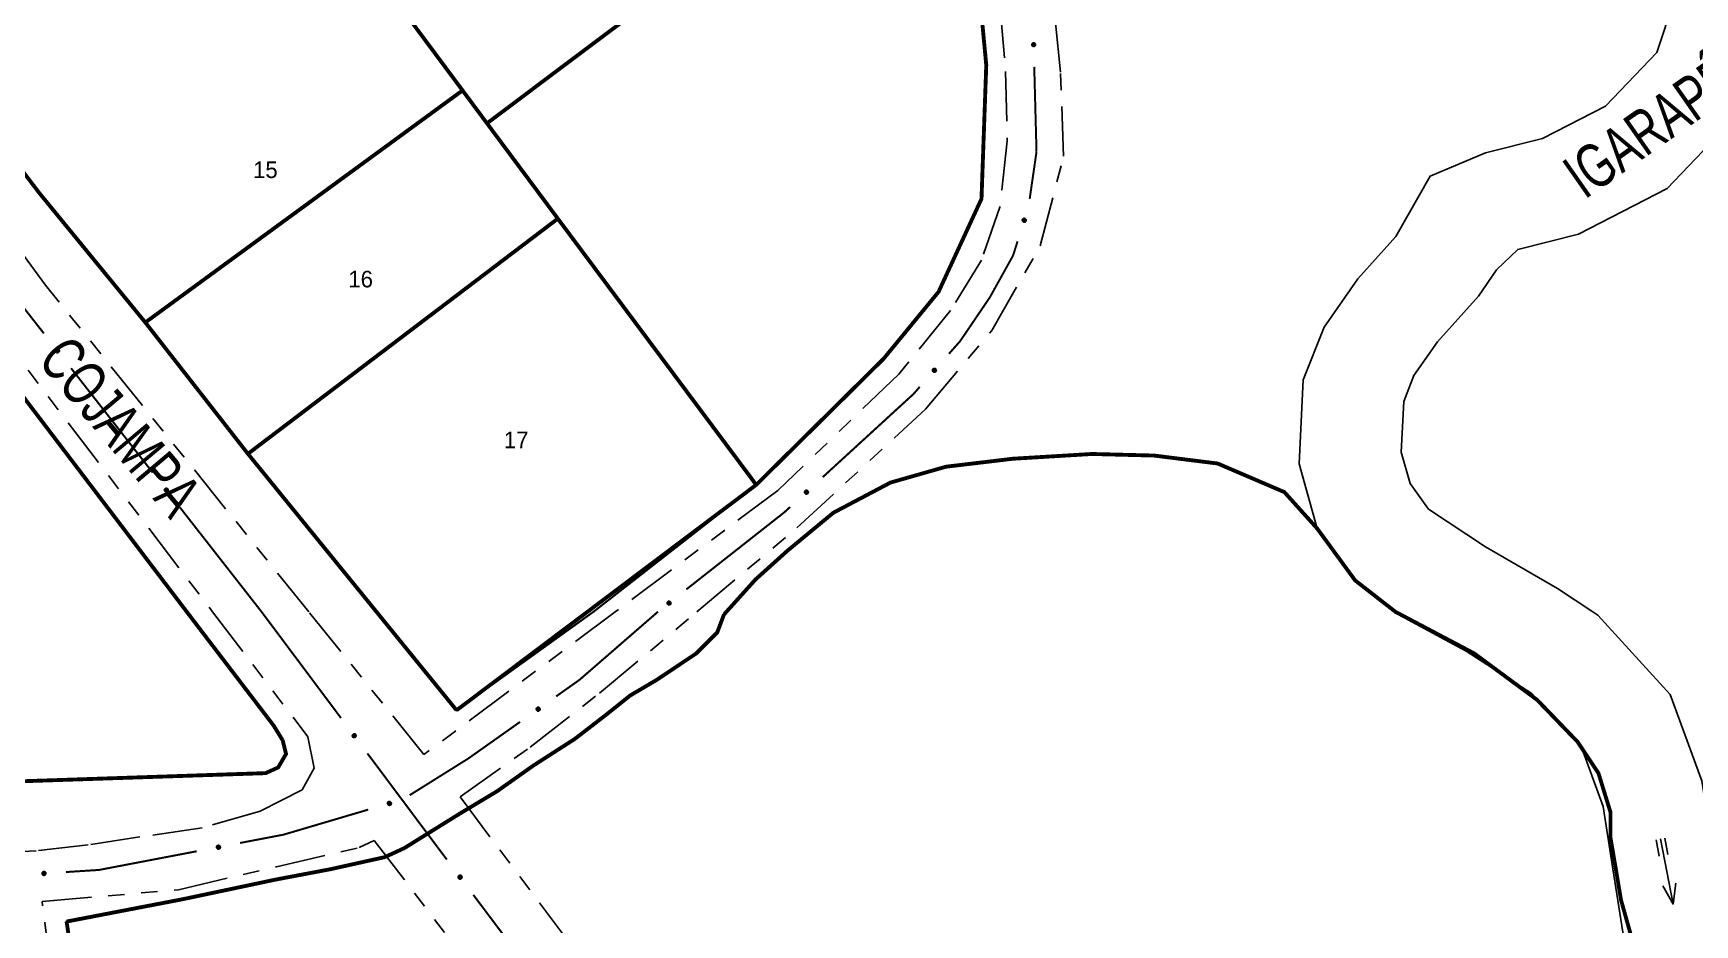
# Model space of a CAD drawing. Extents: x 205807 to 207855, y 4874692 to 4876446.
# Drawn here: x 206463 to 206613.5, y 4875575.6 to 4875656.3 of the extents above; entities that cross this region are included whole.
import ezdxf
from ezdxf.enums import TextEntityAlignment as Align

# ---------------------------------------------------------------- set-up
doc = ezdxf.new("R2010")
doc.units = 0
doc.header["$LTSCALE"] = 1.5
doc.header["$MEASUREMENT"] = 0
doc.linetypes.add('TRACO_25', pattern=[8, 3, -1, 1, -1, 1, -1])
for name, color, linetype in [('CD_MALHA_LOTES', 7, 'CONTINUOUS'), ('HD-CURSO-PERENE', 170, 'CONTINUOUS'), ('HD-TXT-PERENE', 170, 'CONTINUOUS'), ('RU-QUADRA', 210, 'CONTINUOUS'), ('SV-EIXO-RUA-N-PAV', 6, 'CONTINUOUS'), ('SV-RUA-NAO-PAV', 7, 'CONTINUOUS'), ('SV-TXT-RUA-N-PAV', 7, 'CONTINUOUS'), ('Th_NmrPort', 1, 'CONTINUOUS')]:
    doc.layers.add(name, color=color, linetype=linetype)
doc.styles.add('ARIAL', font='ARIAL.SHX')

# ---------------------------------------------------------------- blocks, each defined once
blk = doc.blocks.new('COD035', base_point=(206709.658637, 4875924.636961))
at = {"layer": 'HD-TXT-PERENE'}
for p, q in [((206709.658637, 4875925.042692), (206711.158637, 4875925.042692)), ((206709.658637, 4875924.642692), (206715.658637, 4875924.642692)), ((206709.658637, 4875924.242692), (206711.158637, 4875924.242692))]:
    blk.add_line(p, q, dxfattribs=at)
blk.add_lwpolyline([(206713.858637, 4875924.042692), (206715.658637, 4875924.642692), (206713.858637, 4875925.242692)], dxfattribs=at)

msp = doc.modelspace()

# ---------------------------------------------------------------- linework, layer by layer
at = {"layer": 'CD_MALHA_LOTES', "linetype": 'Continuous', "const_width": 0.35, "flags": 128}
for points in [[(206358.562724, 4875751.281207), (206360.856234, 4875752.979595), (206364.262768, 4875752.05213), (206397.424073, 4875708.55034), (206420.777756, 4875677.78588), (206429.668537, 4875666.286756), (206461.776464, 4875623.847351), (206477.002097, 4875603.821719), (206484.796985, 4875593.616569), (206485.6175, 4875592.283233)], [(206504.116292, 4875648.130254), (206540.995999, 4875675.791625)], [(206540.995999, 4875675.791625), (206548.146617, 4875665.870683), (206549.323188, 4875653.391412), (206548.89129, 4875641.298269), (206545.004209, 4875632.876259), (206540.037382, 4875626.829688), (206528.494948, 4875615.404549)], [(206501.903069, 4875651.106623), (206497.166895, 4875657.475888)], [(206473.18174, 4875630.102917), (206463.587317, 4875641.813277), (206454.303153, 4875653.998044)], [(206473.18174, 4875630.102917), (206501.903069, 4875651.106623)], [(206504.116292, 4875648.130254), (206501.903069, 4875651.106623)], [(206510.532401, 4875639.501789), (206504.116292, 4875648.130254)], [(206482.471925, 4875618.21369), (206510.532401, 4875639.501789)], [(206528.494948, 4875615.404549), (206510.532401, 4875639.501789)], [(206482.471925, 4875618.21369), (206473.18174, 4875630.102917)], [(206501.361123, 4875595.001187), (206482.471925, 4875618.21369)], [(206608.011241, 4875573.501745), (206606.790965, 4875577.840503), (206606.384207, 4875580.281053), (206605.841862, 4875583.467328), (206605.841862, 4875585.772293), (206604.757173, 4875589.297533), (206602.858966, 4875592.144842), (206599.19814, 4875595.941255), (206593.503521, 4875600.144426), (206586.379211, 4875603.905632), (206582.720716, 4875606.755007), (206579.292692, 4875611.442328), (206576.312858, 4875614.74778), (206570.273697, 4875617.335992), (206564.522114, 4875618.05494), (206558.914321, 4875618.19873), (206551.724843, 4875617.767361), (206545.685682, 4875617.048413), (206540.653047, 4875615.610517), (206535.476623, 4875612.878516), (206531.306725, 4875609.427566), (206528.430934, 4875606.839354), (206525.574855, 4875603.669666)], [(206528.494948, 4875615.404549), (206501.361123, 4875595.001187)], [(206525.574855, 4875603.669666), (206524.964717, 4875602.042632), (206523.066511, 4875600.144426), (206519.405685, 4875597.703875), (206517.10072, 4875596.348013), (206515.066928, 4875594.72098), (206512.084032, 4875592.416015), (206508.287619, 4875589.975464), (206505.033552, 4875587.670499), (206501.643898, 4875585.636707), (206496.62721, 4875582.518225), (206494.86459, 4875581.704708), (206489.983488, 4875580.620019), (206484.9668, 4875579.670916), (206476.628251, 4875577.908296), (206466.05253, 4875575.874503)], [(206485.6175, 4875592.283233), (206485.925193, 4875591.052461), (206485.207243, 4875589.821689), (206484.079035, 4875589.308867), (206365.668528, 4875585.360141)], [(206466.05253, 4875575.874503), (206468.764254, 4875557.299199), (206475.272389, 4875518.58935), (206479.204388, 4875496.692185), (206483.949904, 4875467.202196)]]:
    msp.add_lwpolyline(points, dxfattribs=at)
at = {"layer": 'HD-CURSO-PERENE', "linetype": 'Continuous'}
for points in [[(206614.075909, 4875664.245108, 2.472742), (206611.613308, 4875659.316718, 2.472742), (206610.031415, 4875654.537132, 2.472742), (206605.392319, 4875649.689565, 2.472742), (206599.686218, 4875646.754193, 2.472742), (206594.520843, 4875645.444029, 2.472742), (206589.521323, 4875643.347581, 2.472742), (206586.393028, 4875637.89275, 2.472742), (206582.965191, 4875634.066476, 2.472742), (206579.903923, 4875629.685598, 2.472742), (206578.017977, 4875624.923257, 2.472742), (206577.65258, 4875617.316991, 2.472742), (206579.292692, 4875611.442328, 2.472742), (206582.720716, 4875606.755007, 2.472742), (206586.379211, 4875603.905632, 2.472742)], [(206618.099646, 4875649.684069, 2.472742), (206610.963115, 4875642.226837, 2.472742), (206602.957825, 4875638.108701, 2.472742), (206597.44184, 4875636.709607, 2.472742), (206595.507174, 4875634.876607, 2.472742), (206593.879165, 4875632.484633, 2.472742), (206590.176055, 4875628.35109, 2.472742), (206588.047703, 4875625.305277, 2.472742), (206587.118704, 4875622.959393, 2.472742), (206586.897656, 4875618.35796, 2.472742), (206587.690493, 4875615.518122, 2.472742), (206589.376641, 4875613.212562, 2.472742), (206594.527444, 4875609.796108, 2.472742), (206601.030136, 4875606.024546, 2.472742), (206604.235924, 4875603.905282, 2.472742)], [(206586.379211, 4875603.905632, 2.472742), (206586.745282, 4875603.620523, 2.472742), (206592.762149, 4875600.35785, 2.472742), (206598.729408, 4875596.526198, 2.472742), (206603.237038, 4875591.570028, 2.472742), (206605.174926, 4875586.29542, 2.472742), (206606.063424, 4875580.648216, 2.472742), (206607.234946, 4875573.18814, 2.472742), (206607.536408, 4875566.525171, 2.472742), (206608.258199, 4875561.359625, 2.472742), (206608.278473, 4875554.304966, 2.558281), (206608.158536, 4875548.621698, 2.558281), (206607.835816, 4875544.458697, 2.558281), (206607.129676, 4875536.5686, 2.567813), (206605.403765, 4875529.187636, 2.567813), (206603.293345, 4875523.025351, 2.567813)], [(206604.235924, 4875603.905282, 2.472742), (206604.709957, 4875603.600899, 2.472742), (206611.239161, 4875596.421994, 2.472742), (206614.107427, 4875588.615055, 2.472742), (206615.136498, 4875582.074381, 2.472742), (206617.22763, 4875575.108731, 2.472742), (206620.034111, 4875568.693918, 2.472742), (206621.278551, 4875564.23378, 2.472742), (206622.499142, 4875557.150287, 2.558281), (206623.403354, 4875551.398805, 2.558281), (206623.533156, 4875546.307768, 2.558281), (206623.582323, 4875543.962947, 2.558281), (206623.762277, 4875541.963238, 2.567813), (206620.384071, 4875535.903519, 2.567813), (206618.449525, 4875530.033047, 2.567813)]]:
    msp.add_polyline3d(points, dxfattribs=at)
at = {"layer": 'RU-QUADRA', "linetype": 'Continuous', "const_width": 0.18, "flags": 128}
for points in [[(206454.303153, 4875653.998044), (206463.587317, 4875641.813277), (206473.18174, 4875630.102917), (206482.471925, 4875618.21369), (206494.009918, 4875603.907446), (206494.079056, 4875603.821719), (206501.361123, 4875595.001187), (206513.771406, 4875603.924283), (206528.494948, 4875615.404549), (206540.037382, 4875626.829688), (206545.004209, 4875632.876259), (206548.89129, 4875641.298269), (206549.323188, 4875653.391412), (206548.146617, 4875665.870683), (206540.995999, 4875675.791625), (206533.889351, 4875685.976978), (206522.960899, 4875701.639794), (206515.391991, 4875712.487664), (206509.308124, 4875720.642225), (206503.363274, 4875728.610453), (206495.776167, 4875738.917444), (206487.051807, 4875750.769378), (206476.783469, 4875764.718787), (206467.623315, 4875776.824328)], [(206608.011241, 4875573.501745), (206606.790965, 4875577.840503), (206606.384207, 4875580.281053), (206605.841862, 4875583.467328), (206605.841862, 4875585.772293), (206604.757173, 4875589.297533), (206602.858966, 4875592.144842), (206599.19814, 4875595.941255), (206593.503521, 4875600.144426), (206586.379211, 4875603.905632), (206582.720716, 4875606.755007), (206579.292692, 4875611.442328), (206576.312858, 4875614.74778), (206570.273697, 4875617.335992), (206564.522114, 4875618.05494), (206558.914321, 4875618.19873), (206551.724843, 4875617.767361), (206545.685682, 4875617.048413), (206540.653047, 4875615.610517), (206535.476623, 4875612.878516), (206531.306725, 4875609.427566), (206528.430934, 4875606.839354), (206525.574855, 4875603.669666), (206524.964717, 4875602.042632), (206523.066511, 4875600.144426), (206519.405685, 4875597.703875), (206517.10072, 4875596.348013), (206515.066928, 4875594.72098), (206512.084032, 4875592.416015), (206508.287619, 4875589.975464), (206505.033552, 4875587.670499), (206501.643898, 4875585.636707), (206496.62721, 4875582.518225), (206494.86459, 4875581.704708), (206489.983488, 4875580.620019), (206484.9668, 4875579.670916), (206476.628251, 4875577.908296), (206466.05253, 4875575.874503), (206468.764254, 4875557.299199)]]:
    msp.add_lwpolyline(points, dxfattribs=at)
msp.add_lwpolyline([(206476.936664, 4875603.907781), (206461.776464, 4875623.847351), (206429.668537, 4875666.286756), (206420.777756, 4875677.78588), (206397.424073, 4875708.55034), (206364.262768, 4875752.05213), (206360.856234, 4875752.979595), (206358.562724, 4875751.281207), (206359.22372, 4875732.968734), (206361.623327, 4875672.48219), (206363.85856, 4875603.910001), (206365.668528, 4875585.360141), (206484.079035, 4875589.308867), (206485.207243, 4875589.821689), (206485.925193, 4875591.052461), (206485.6175, 4875592.283233), (206484.796985, 4875593.616569), (206477.002097, 4875603.821719)], close=True, dxfattribs=at)
at = {"layer": 'SV-EIXO-RUA-N-PAV'}
for points in [[(206553.719865, 4875655.38877), (206553.755831, 4875655.355627), (206553.779965, 4875655.319788), (206553.79149, 4875655.284102), (206553.793452, 4875655.249912), (206553.79152, 4875655.214708), (206553.781741, 4875655.179645), (206553.762268, 4875655.143133), (206553.729274, 4875655.106821), (206553.690935, 4875655.084511), (206553.656554, 4875655.07134), (206553.621021, 4875655.067241), (206553.586853, 4875655.069691), (206553.550767, 4875655.081053), (206553.513959, 4875655.101149), (206553.478248, 4875655.135209), (206553.454829, 4875655.170507), (206553.444587, 4875655.205317), (206553.440693, 4875655.241066), (206553.443096, 4875655.276982), (206553.452894, 4875655.311346), (206553.473194, 4875655.34837), (206553.507278, 4875655.383171), (206553.542217, 4875655.406931), (206553.576874, 4875655.417659), (206553.612155, 4875655.4207), (206553.647488, 4875655.419192), (206553.683144, 4875655.410829), (206553.719865, 4875655.38877)], [(206552.900429, 4875639.464059), (206552.923735, 4875639.42106), (206552.934972, 4875639.379339), (206552.934329, 4875639.341844), (206552.925121, 4875639.308859), (206552.911901, 4875639.276174), (206552.891301, 4875639.246163), (206552.86106, 4875639.217917), (206552.81809, 4875639.194236), (206552.774594, 4875639.185533), (206552.737801, 4875639.184197), (206552.702853, 4875639.191818), (206552.671317, 4875639.205193), (206552.64085, 4875639.227622), (206552.612525, 4875639.258548), (206552.589759, 4875639.302332), (206552.579023, 4875639.34331), (206552.580597, 4875639.37956), (206552.588481, 4875639.414646), (206552.602378, 4875639.447852), (206552.622769, 4875639.477196), (206552.653958, 4875639.505658), (206552.697471, 4875639.527556), (206552.738219, 4875639.538731), (206552.774482, 4875639.537666), (206552.808849, 4875639.529127), (206552.841792, 4875639.516265), (206552.872823, 4875639.496814), (206552.900429, 4875639.464059)], [(206465.227568, 4875627.355662), (206465.178942, 4875627.360905), (206465.138222, 4875627.375356), (206465.107729, 4875627.397183), (206465.085812, 4875627.423497), (206465.066422, 4875627.452944), (206465.053423, 4875627.486945), (206465.047354, 4875627.527878), (206465.052272, 4875627.576694), (206465.069816, 4875627.617435), (206465.089616, 4875627.648475), (206465.115739, 4875627.672908), (206465.144661, 4875627.691265), (206465.180426, 4875627.7036), (206465.221967, 4875627.709345), (206465.270934, 4875627.703212), (206465.310758, 4875627.688772), (206465.339698, 4875627.666885), (206465.364095, 4875627.640467), (206465.383531, 4875627.610167), (206465.396098, 4875627.576718), (206465.401807, 4875627.534881), (206465.395114, 4875627.486631), (206465.381165, 4875627.446747), (206465.35969, 4875627.417507), (206465.33314, 4875627.394073), (206465.303842, 4875627.374266), (206465.270208, 4875627.359776), (206465.227568, 4875627.355662)], [(206544.80026, 4875625.80282), (206544.804002, 4875625.754055), (206544.797247, 4875625.711379), (206544.781367, 4875625.677406), (206544.759507, 4875625.651044), (206544.734106, 4875625.626594), (206544.703057, 4875625.607593), (206544.663925, 4875625.594137), (206544.615034, 4875625.59004), (206544.571771, 4875625.599834), (206544.537632, 4875625.61362), (206544.508831, 4875625.634832), (206544.485492, 4875625.659906), (206544.466821, 4875625.69281), (206544.453573, 4875625.732599), (206544.450642, 4875625.781861), (206544.457552, 4875625.823655), (206544.473774, 4875625.856111), (206544.495282, 4875625.884931), (206544.521514, 4875625.909582), (206544.5521, 4875625.928058), (206544.592186, 4875625.941325), (206544.640846, 4875625.943573), (206544.682608, 4875625.937157), (206544.715284, 4875625.921395), (206544.74318, 4875625.899581), (206544.768014, 4875625.874402), (206544.788413, 4875625.843986), (206544.80026, 4875625.80282)], [(206475.085503, 4875614.753236), (206475.036876, 4875614.75848), (206474.996156, 4875614.77293), (206474.965663, 4875614.794757), (206474.943746, 4875614.821072), (206474.924356, 4875614.850518), (206474.911357, 4875614.884519), (206474.905289, 4875614.925452), (206474.910206, 4875614.974268), (206474.927751, 4875615.015009), (206474.947551, 4875615.046049), (206474.973674, 4875615.070483), (206475.002595, 4875615.08884), (206475.03836, 4875615.101175), (206475.079902, 4875615.106919), (206475.128868, 4875615.100787), (206475.168692, 4875615.086346), (206475.197632, 4875615.064459), (206475.22203, 4875615.038041), (206475.241465, 4875615.007742), (206475.254033, 4875614.974292), (206475.259742, 4875614.932455), (206475.253048, 4875614.884205), (206475.239099, 4875614.844322), (206475.217624, 4875614.815082), (206475.191075, 4875614.791648), (206475.161777, 4875614.771841), (206475.128142, 4875614.757351), (206475.085503, 4875614.753236)], [(206533.219183, 4875614.765971), (206533.217724, 4875614.717085), (206533.206474, 4875614.675367), (206533.187076, 4875614.643273), (206533.16254, 4875614.619383), (206533.134685, 4875614.597769), (206533.101794, 4875614.582173), (206533.061454, 4875614.57295), (206533.012404, 4875614.574069), (206532.970426, 4875614.588402), (206532.937944, 4875614.605737), (206532.911559, 4875614.629887), (206532.891016, 4875614.657298), (206532.875946, 4875614.692), (206532.866998, 4875614.732971), (206532.869317, 4875614.782266), (206532.880627, 4875614.823089), (206532.900205, 4875614.853639), (206532.924652, 4875614.880011), (206532.953354, 4875614.901736), (206532.985729, 4875614.916859), (206533.026997, 4875614.925793), (206533.075621, 4875614.92286), (206533.116465, 4875614.912045), (206533.147282, 4875614.892901), (206533.172704, 4875614.868248), (206533.194722, 4875614.840574), (206533.211776, 4875614.808163), (206533.219183, 4875614.765971)], [(206520.774816, 4875604.706635), (206520.769698, 4875604.657995), (206520.755352, 4875604.617238), (206520.733603, 4875604.586689), (206520.707346, 4875604.564704), (206520.677949, 4875604.545239), (206520.643982, 4875604.532152), (206520.603064, 4875604.525979), (206520.554236, 4875604.530771), (206520.51345, 4875604.548211), (206520.482359, 4875604.567931), (206520.457858, 4875604.593991), (206520.439427, 4875604.622865), (206520.427, 4875604.658598), (206520.421149, 4875604.700125), (206520.427156, 4875604.749107), (206520.441494, 4875604.788968), (206520.463306, 4875604.817964), (206520.489661, 4875604.842429), (206520.519911, 4875604.861942), (206520.553328, 4875604.874596), (206520.59515, 4875604.880412), (206520.643417, 4875604.873843), (206520.683336, 4875604.859996), (206520.712631, 4875604.838597), (206520.736134, 4875604.812108), (206520.756016, 4875604.782861), (206520.770592, 4875604.749263), (206520.774816, 4875604.706635)], [(206508.926939, 4875595.096489), (206508.919359, 4875595.048171), (206508.902964, 4875595.008195), (206508.879693, 4875594.978788), (206508.852354, 4875594.958164), (206508.822008, 4875594.940215), (206508.78742, 4875594.928869), (206508.746242, 4875594.924779), (206508.69772, 4875594.932043), (206508.657871, 4875594.951529), (206508.627821, 4875594.972801), (206508.604674, 4875595.000071), (206508.587731, 4875595.029843), (206508.577134, 4875595.06616), (206508.573397, 4875595.107931), (206508.581881, 4875595.156545), (206508.598223, 4875595.195627), (206508.621478, 4875595.223479), (206508.649041, 4875595.246576), (206508.680242, 4875595.264529), (206508.714258, 4875595.275471), (206508.756321, 4875595.279158), (206508.804192, 4875595.270148), (206508.843358, 4875595.254294), (206508.871529, 4875595.231436), (206508.893657, 4875595.203788), (206508.91203, 4875595.17357), (206508.924883, 4875595.139276), (206508.926939, 4875595.096489)], [(206492.095514, 4875592.876132), (206492.144015, 4875592.869833), (206492.184411, 4875592.854502), (206492.214423, 4875592.832017), (206492.235763, 4875592.805232), (206492.254508, 4875592.775372), (206492.266765, 4875592.741096), (206492.271943, 4875592.700041), (206492.265965, 4875592.651343), (206492.24754, 4875592.610993), (206492.22707, 4875592.58039), (206492.200422, 4875592.55653), (206492.171109, 4875592.538806), (206492.135084, 4875592.527252), (206492.093427, 4875592.522411), (206492.044605, 4875592.529607), (206492.005105, 4875592.544909), (206491.976647, 4875592.567419), (206491.95283, 4875592.594361), (206491.934057, 4875592.625076), (206491.922219, 4875592.658791), (206491.917421, 4875592.700742), (206491.925162, 4875592.748835), (206491.939974, 4875592.788406), (206491.962079, 4875592.817172), (206491.989132, 4875592.840024), (206492.018853, 4875592.85919), (206492.052795, 4875592.872945), (206492.095514, 4875592.876132)], [(206495.449386, 4875586.507338), (206495.42663, 4875586.464046), (206495.39822, 4875586.431492), (206495.36671, 4875586.411161), (206495.33418, 4875586.400455), (206495.299667, 4875586.39325), (206495.263268, 4875586.393664), (206495.222971, 4875586.403071), (206495.179383, 4875586.425594), (206495.147947, 4875586.456889), (206495.126361, 4875586.486715), (206495.113245, 4875586.519993), (206495.106808, 4875586.553638), (206495.108488, 4875586.591432), (206495.11842, 4875586.632176), (206495.142128, 4875586.675458), (206495.1702, 4875586.707182), (206495.201194, 4875586.726047), (206495.234733, 4875586.739022), (206495.270056, 4875586.745955), (206495.305783, 4875586.745343), (206495.346788, 4875586.735269), (206495.389197, 4875586.711303), (206495.421158, 4875586.683666), (206495.440453, 4875586.652944), (206495.452483, 4875586.619638), (206495.46013, 4875586.58511), (206495.461238, 4875586.548503), (206495.449386, 4875586.507338)], [(206479.958638, 4875582.5314), (206479.931739, 4875582.490552), (206479.900269, 4875582.460946), (206479.866914, 4875582.443808), (206479.83349, 4875582.436349), (206479.798436, 4875582.43257), (206479.762253, 4875582.436556), (206479.723075, 4875582.449877), (206479.68191, 4875582.476572), (206479.653701, 4875582.510804), (206479.635149, 4875582.542606), (206479.625365, 4875582.57701), (206479.622264, 4875582.611125), (206479.627648, 4875582.648572), (206479.641534, 4875582.688144), (206479.669379, 4875582.728887), (206479.700431, 4875582.7577), (206479.733129, 4875582.77343), (206479.767779, 4875582.783047), (206479.803613, 4875582.786477), (206479.839107, 4875582.782359), (206479.878924, 4875582.768306), (206479.918774, 4875582.74029), (206479.947865, 4875582.709648), (206479.96405, 4875582.677179), (206479.97275, 4875582.642852), (206479.976969, 4875582.60774), (206479.974475, 4875582.571202), (206479.958638, 4875582.5314)], [(206464.152939, 4875580.13025), (206464.121118, 4875580.093109), (206464.086174, 4875580.067696), (206464.050929, 4875580.054888), (206464.016832, 4875580.051692), (206463.981581, 4875580.05235), (206463.946188, 4875580.060856), (206463.908995, 4875580.078997), (206463.871514, 4875580.110657), (206463.847833, 4875580.148164), (206463.833428, 4875580.182047), (206463.828048, 4875580.217409), (206463.829261, 4875580.251642), (206463.839312, 4875580.288115), (206463.858064, 4875580.325626), (206463.890812, 4875580.362545), (206463.92524, 4875580.387224), (206463.959657, 4875580.398717), (206463.995242, 4875580.403901), (206464.031222, 4875580.402797), (206464.065917, 4875580.394248), (206464.103651, 4875580.375299), (206464.139661, 4875580.342495), (206464.164668, 4875580.308438), (206464.176641, 4875580.274192), (206464.180956, 4875580.239043), (206464.180725, 4875580.203679), (206464.173657, 4875580.167744), (206464.152939, 4875580.13025)], [(206501.683003, 4875580.067091), (206501.731518, 4875580.060905), (206501.77195, 4875580.045669), (206501.802015, 4875580.023254), (206501.823418, 4875579.99652), (206501.842233, 4875579.966704), (206501.854571, 4875579.932457), (206501.859845, 4875579.891414), (206501.853982, 4875579.842702), (206501.835651, 4875579.802309), (206501.815254, 4875579.771659), (206501.788662, 4875579.747736), (206501.75939, 4875579.729943), (206501.723393, 4875579.718304), (206501.681748, 4875579.713365), (206501.632909, 4875579.720446), (206501.593373, 4875579.735656), (206501.564862, 4875579.758099), (206501.540981, 4875579.784985), (206501.522137, 4875579.815656), (206501.51022, 4875579.849343), (206501.505323, 4875579.891282), (206501.512951, 4875579.939393), (206501.52767, 4875579.978999), (206501.549707, 4875580.007817), (206501.576706, 4875580.030732), (206501.606382, 4875580.049968), (206501.640292, 4875580.063803), (206501.683003, 4875580.067091)]]:
    msp.add_lwpolyline(points, close=True, dxfattribs=at)
for points in [[(206553.443096, 4875655.276982), (206553.454829, 4875655.170507)], [(206553.448746, 4875655.289843), (206553.465878, 4875655.159259)], [(206553.452894, 4875655.311346), (206553.478248, 4875655.135209)], [(206553.465569, 4875655.324417), (206553.495432, 4875655.125922)], [(206553.473194, 4875655.34837), (206553.513959, 4875655.101149)], [(206553.491868, 4875655.361973), (206553.53177, 4875655.094131)], [(206553.507278, 4875655.383171), (206553.550767, 4875655.081053)], [(206553.523804, 4875655.392855), (206553.567635, 4875655.080072)], [(206553.542217, 4875655.406931), (206553.586853, 4875655.069691)], [(206553.558869, 4875655.408805), (206553.603355, 4875655.071469)], [(206553.576874, 4875655.417659), (206553.621021, 4875655.067241)], [(206553.594152, 4875655.416571), (206553.636128, 4875655.070978)], [(206553.612155, 4875655.4207), (206553.656554, 4875655.07134)], [(206553.631018, 4875655.416189), (206553.675394, 4875655.082946)], [(206553.647488, 4875655.419192), (206553.690935, 4875655.084511)], [(206553.6653, 4875655.410278), (206553.710423, 4875655.10026)], [(206553.683144, 4875655.410829), (206553.729274, 4875655.106821)], [(206553.699729, 4875655.398911), (206553.743796, 4875655.12845)], [(206553.719865, 4875655.38877), (206553.762268, 4875655.143133)], [(206553.738722, 4875655.369921), (206553.771386, 4875655.168771)], [(206553.755831, 4875655.355627), (206553.781741, 4875655.179645)], [(206553.769677, 4875655.335256), (206553.785409, 4875655.206)], [(206553.779965, 4875655.319788), (206553.79152, 4875655.214708)], [(206552.602378, 4875639.447852), (206552.579023, 4875639.34331)], [(206552.611886, 4875639.458192), (206552.585837, 4875639.329091)], [(206552.622769, 4875639.477196), (206552.589759, 4875639.302332)], [(206552.638992, 4875639.485461), (206552.603013, 4875639.287983)], [(206552.653958, 4875639.505658), (206552.612525, 4875639.258548)], [(206552.676029, 4875639.512486), (206552.627108, 4875639.246143)], [(206552.697471, 4875639.527556), (206552.64085, 4875639.227622)], [(206552.716241, 4875639.531371), (206552.656493, 4875639.221235)], [(206552.738219, 4875639.538731), (206552.671317, 4875639.205193)], [(206552.754581, 4875639.535115), (206552.687507, 4875639.201536)], [(206552.774482, 4875639.537666), (206552.702853, 4875639.191818)], [(206552.790478, 4875639.531045), (206552.718358, 4875639.190465)], [(206552.808849, 4875639.529127), (206552.737801, 4875639.184197)], [(206552.825237, 4875639.518754), (206552.759383, 4875639.189082)], [(206552.841792, 4875639.516265), (206552.774594, 4875639.185533)], [(206552.855762, 4875639.502067), (206552.79813, 4875639.194128)], [(206552.872823, 4875639.496814), (206552.81809, 4875639.194236)], [(206552.884659, 4875639.48017), (206552.83883, 4875639.210002)], [(206552.900429, 4875639.464059), (206552.86106, 4875639.217917)], [(206552.912172, 4875639.440121), (206552.877984, 4875639.239224)], [(206552.923735, 4875639.42106), (206552.891301, 4875639.246163)], [(206552.930243, 4875639.397304), (206552.9033, 4875639.269912)], [(206552.934972, 4875639.379339), (206552.911901, 4875639.276174)], [(206465.227568, 4875627.355662), (206465.047354, 4875627.527878)], [(206465.270208, 4875627.359776), (206465.052272, 4875627.576694)], [(206465.178942, 4875627.360905), (206465.053423, 4875627.486945)], [(206465.249786, 4875627.359489), (206465.053466, 4875627.550669)], [(206465.201197, 4875627.359594), (206465.055277, 4875627.501846)], [(206465.284222, 4875627.370834), (206465.063521, 4875627.593182)], [(206465.155694, 4875627.369043), (206465.066154, 4875627.463579)], [(206465.138222, 4875627.375356), (206465.066422, 4875627.452944)], [(206465.303842, 4875627.374266), (206465.069816, 4875627.617435)], [(206465.315295, 4875627.386478), (206465.081377, 4875627.627938)], [(206465.33314, 4875627.394073), (206465.089616, 4875627.648475)], [(206465.345154, 4875627.408103), (206465.105819, 4875627.660917)], [(206465.35969, 4875627.417507), (206465.115739, 4875627.672908)], [(206465.368895, 4875627.435335), (206465.132454, 4875627.680019)], [(206465.381165, 4875627.446747), (206465.144661, 4875627.691265)], [(206465.387591, 4875627.469016), (206465.166283, 4875627.694354)], [(206465.395114, 4875627.486631), (206465.180426, 4875627.7036)], [(206465.39489, 4875627.512838), (206465.203475, 4875627.70439)], [(206465.401807, 4875627.534881), (206465.221967, 4875627.709345)], [(206465.393686, 4875627.558671), (206465.251596, 4875627.700454)], [(206465.396098, 4875627.576718), (206465.270934, 4875627.703212)], [(206465.38664, 4875627.596469), (206465.295184, 4875627.69124)], [(206465.383531, 4875627.610167), (206465.310758, 4875627.688772)], [(206544.5521, 4875625.928058), (206544.450642, 4875625.781861)], [(206544.592186, 4875625.941325), (206544.453573, 4875625.732599)], [(206544.570283, 4875625.928988), (206544.456892, 4875625.763355)], [(206544.521514, 4875625.909582), (206544.457552, 4875625.823655)], [(206544.534412, 4875625.915145), (206544.457975, 4875625.807893)], [(206544.615122, 4875625.938558), (206544.461827, 4875625.715326)], [(206544.640846, 4875625.943573), (206544.466821, 4875625.69281)], [(206544.65954, 4875625.9394), (206544.478499, 4875625.680598)], [(206544.682608, 4875625.937157), (206544.485492, 4875625.659906)], [(206544.696073, 4875625.927182), (206544.498782, 4875625.649963)], [(206544.715284, 4875625.921395), (206544.508831, 4875625.634832)], [(206544.72719, 4875625.908826), (206544.522435, 4875625.627273)], [(206544.74318, 4875625.899581), (206544.537632, 4875625.61362)], [(206544.753913, 4875625.883427), (206544.55933, 4875625.609277)], [(206544.768014, 4875625.874402), (206544.571771, 4875625.599834)], [(206544.774978, 4875625.855741), (206544.596766, 4875625.598083)], [(206544.788413, 4875625.843986), (206544.615034, 4875625.59004)], [(206544.792432, 4875625.823963), (206544.640401, 4875625.595976)], [(206544.80026, 4875625.80282), (206544.663925, 4875625.594137)], [(206544.801219, 4875625.776174), (206544.688068, 4875625.606689)], [(206544.804002, 4875625.754055), (206544.703057, 4875625.607593)], [(206544.800256, 4875625.72971), (206544.723699, 4875625.624384)], [(206544.797247, 4875625.711379), (206544.734106, 4875625.626594)], [(206475.085503, 4875614.753236), (206474.905289, 4875614.925452)], [(206475.128142, 4875614.757351), (206474.910206, 4875614.974268)], [(206475.036876, 4875614.75848), (206474.911357, 4875614.884519)], [(206475.107721, 4875614.757064), (206474.911401, 4875614.948243)], [(206475.059132, 4875614.757169), (206474.913211, 4875614.89942)], [(206475.142156, 4875614.768409), (206474.921456, 4875614.990757)], [(206475.013628, 4875614.766617), (206474.924088, 4875614.861154)], [(206475.161777, 4875614.771841), (206474.927751, 4875615.015009)], [(206475.173229, 4875614.784053), (206474.939311, 4875615.025512)], [(206475.191075, 4875614.791648), (206474.947551, 4875615.046049)], [(206475.203089, 4875614.805677), (206474.963754, 4875615.058491)], [(206475.217624, 4875614.815082), (206474.973674, 4875615.070483)], [(206475.226829, 4875614.832909), (206474.990389, 4875615.077593)], [(206475.239099, 4875614.844322), (206475.002595, 4875615.08884)], [(206475.245525, 4875614.86659), (206475.024218, 4875615.091928)], [(206475.253048, 4875614.884205), (206475.03836, 4875615.101175)], [(206475.252824, 4875614.910412), (206475.06141, 4875615.101965)], [(206475.259742, 4875614.932455), (206475.079902, 4875615.106919)], [(206475.25162, 4875614.956245), (206475.109531, 4875615.098029)], [(206475.254033, 4875614.974292), (206475.128868, 4875615.100787)], [(206475.244574, 4875614.994044), (206475.153119, 4875615.088814)], [(206475.241465, 4875615.007742), (206475.168692, 4875615.086346)], [(206533.026997, 4875614.925793), (206532.866998, 4875614.732971)], [(206532.985729, 4875614.916859), (206532.869317, 4875614.782266)], [(206533.04951, 4875614.920605), (206532.873372, 4875614.714919)], [(206533.003908, 4875614.915853), (206532.873566, 4875614.7632)], [(206533.075621, 4875614.92286), (206532.875946, 4875614.692)], [(206532.96677, 4875614.905898), (206532.879374, 4875614.807371)], [(206532.953354, 4875614.901736), (206532.880627, 4875614.823089)], [(206533.093766, 4875614.916726), (206532.88626, 4875614.678617)], [(206533.116465, 4875614.912045), (206532.891016, 4875614.657298)], [(206533.128795, 4875614.900696), (206532.903175, 4875614.646001)], [(206533.147282, 4875614.892901), (206532.911559, 4875614.629887)], [(206533.157785, 4875614.879138), (206532.924284, 4875614.620927)], [(206533.172704, 4875614.868248), (206532.937944, 4875614.605737)], [(206474.996156, 4875614.77293), (206474.924356, 4875614.850518)], [(206533.181659, 4875614.851045), (206532.959058, 4875614.599114)], [(206533.194722, 4875614.840574), (206532.970426, 4875614.588402)], [(206533.199665, 4875614.821278), (206532.995094, 4875614.584006)], [(206533.211776, 4875614.808163), (206533.012404, 4875614.574069)], [(206533.213645, 4875614.787826), (206533.038258, 4875614.577277)], [(206533.219183, 4875614.765971), (206533.061454, 4875614.57295)], [(206533.217307, 4875614.739375), (206533.086794, 4875614.582866)], [(206533.217724, 4875614.717085), (206533.101794, 4875614.582173)], [(206533.211414, 4875614.693276), (206533.124102, 4875614.596677)], [(206533.206474, 4875614.675367), (206533.134685, 4875614.597769)], [(206520.59515, 4875604.880412), (206520.421149, 4875604.700125)], [(206520.617211, 4875604.873552), (206520.426151, 4875604.681645)], [(206520.643417, 4875604.873843), (206520.427, 4875604.658598)], [(206520.553328, 4875604.874596), (206520.427156, 4875604.749107)], [(206520.571381, 4875604.87223), (206520.429964, 4875604.729776)], [(206520.661051, 4875604.866365), (206520.436283, 4875604.64448)], [(206520.533601, 4875604.865087), (206520.439066, 4875604.773388)], [(206520.683336, 4875604.859996), (206520.439427, 4875604.622865)], [(206520.519911, 4875604.861942), (206520.441494, 4875604.788968)], [(206520.69478, 4875604.847756), (206520.450705, 4875604.610688)], [(206520.712631, 4875604.838597), (206520.457858, 4875604.593991)], [(206520.722074, 4875604.824086), (206520.469876, 4875604.584102)], [(206520.736134, 4875604.812108), (206520.482359, 4875604.567931)], [(206520.743775, 4875604.794282), (206520.502917, 4875604.559744)], [(206520.756016, 4875604.782861), (206520.51345, 4875604.548211)], [(206520.759498, 4875604.763249), (206520.537719, 4875604.541978)], [(206520.770592, 4875604.749263), (206520.554236, 4875604.530771)], [(206520.770932, 4875604.728843), (206520.580257, 4875604.532032)], [(206520.774816, 4875604.706635), (206520.603064, 4875604.525979)], [(206520.770952, 4875604.680254), (206520.629076, 4875604.533968)], [(206520.769698, 4875604.657995), (206520.643982, 4875604.532152)], [(206520.76162, 4875604.634726), (206520.667314, 4875604.544943)], [(206520.755352, 4875604.617238), (206520.677949, 4875604.545239)], [(206508.756321, 4875595.279158), (206508.573397, 4875595.107931)], [(206508.804192, 4875595.270148), (206508.577134, 4875595.06616)], [(206508.778005, 4875595.271187), (206508.577455, 4875595.089221)], [(206508.714258, 4875595.275471), (206508.581881, 4875595.156545)], [(206508.732168, 4875595.272192), (206508.583704, 4875595.137097)], [(206508.821425, 4875595.261785), (206508.585688, 4875595.051589)], [(206508.843358, 4875595.254294), (206508.587731, 4875595.029843)], [(206508.694074, 4875595.266975), (206508.595008, 4875595.18019)], [(206508.680242, 4875595.264529), (206508.598223, 4875595.195627)], [(206508.854166, 4875595.241489), (206508.598377, 4875595.017109)], [(206508.871529, 4875595.231436), (206508.604674, 4875595.000071)], [(206508.880223, 4875595.216464), (206508.616174, 4875594.989585)], [(206508.893657, 4875595.203788), (206508.627821, 4875594.972801)], [(206508.900384, 4875595.185598), (206508.647937, 4875594.963582)], [(206508.91203, 4875595.17357), (206508.657871, 4875594.951529)], [(206508.914513, 4875595.153807), (206508.681792, 4875594.944073)], [(206508.924883, 4875595.139276), (206508.69772, 4875594.932043)], [(206508.924186, 4875595.118865), (206508.723772, 4875594.931982)], [(206508.926939, 4875595.096489), (206508.746242, 4875594.924779)], [(206508.921741, 4875595.070337), (206508.772625, 4875594.931439)], [(206508.919359, 4875595.048171), (206508.78742, 4875594.928869)], [(206508.910111, 4875595.025342), (206508.811371, 4875594.940459)], [(206508.902964, 4875595.008195), (206508.822008, 4875594.940215)], [(206491.917421, 4875592.700742), (206492.093427, 4875592.522411)], [(206491.922219, 4875592.658791), (206492.044605, 4875592.529607)], [(206491.924816, 4875592.72263), (206492.112023, 4875592.526963)], [(206491.925024, 4875592.676781), (206492.063999, 4875592.531944)], [(206491.925162, 4875592.748835), (206492.135084, 4875592.527252)], [(206491.931246, 4875592.638839), (206492.020621, 4875592.542103)], [(206491.933066, 4875592.766283), (206492.149424, 4875592.536188)], [(206491.934057, 4875592.625076), (206492.005105, 4875592.544909)], [(206491.939974, 4875592.788406), (206492.171109, 4875592.538806)], [(206491.952489, 4875592.799549), (206492.183556, 4875592.549785)], [(206491.962079, 4875592.817172), (206492.200422, 4875592.55653)], [(206491.976816, 4875592.826259), (206492.2106, 4875592.568304)], [(206491.989132, 4875592.840024), (206492.22707, 4875592.58039)], [(206492.007138, 4875592.84723), (206492.235754, 4875592.600744)], [(206492.018853, 4875592.85919), (206492.24754, 4875592.610993)], [(206492.038544, 4875592.862195), (206492.25436, 4875592.635103)], [(206492.052795, 4875592.872945), (206492.265965, 4875592.651343)], [(206492.073218, 4875592.872789), (206492.265337, 4875592.677388)], [(206492.095514, 4875592.876132), (206492.271943, 4875592.700041)], [(206492.121793, 4875592.871628), (206492.264588, 4875592.726239)], [(206492.144015, 4875592.869833), (206492.266765, 4875592.741096)], [(206492.16708, 4875592.861193), (206492.254545, 4875592.764733)], [(206492.184411, 4875592.854502), (206492.254508, 4875592.775372)], [(206495.421158, 4875586.683666), (206495.106808, 4875586.553638)], [(206495.389197, 4875586.711303), (206495.108488, 4875586.591432)], [(206495.402812, 4875586.69783), (206495.111886, 4875586.574881)], [(206495.427259, 4875586.66806), (206495.112778, 4875586.538151)], [(206495.440453, 4875586.652944), (206495.113245, 4875586.519993)], [(206495.364744, 4875586.720731), (206495.116228, 4875586.613158)], [(206495.346788, 4875586.735269), (206495.11842, 4875586.632176)], [(206495.443855, 4875586.635969), (206495.120749, 4875586.506358)], [(206495.452483, 4875586.619638), (206495.126361, 4875586.486715)], [(206495.321679, 4875586.736464), (206495.137582, 4875586.656461)], [(206495.305783, 4875586.745343), (206495.142128, 4875586.675458)], [(206495.452985, 4875586.60025), (206495.14243, 4875586.471502)], [(206495.46013, 4875586.58511), (206495.147947, 4875586.456889)], [(206495.283938, 4875586.74381), (206495.162178, 4875586.693607)], [(206495.456108, 4875586.565602), (206495.168186, 4875586.442118)], [(206495.270056, 4875586.745955), (206495.1702, 4875586.707182)], [(206495.461238, 4875586.548503), (206495.179383, 4875586.425594)], [(206495.453996, 4875586.529407), (206495.204024, 4875586.417135)], [(206495.449386, 4875586.507338), (206495.222971, 4875586.403071)], [(206495.436033, 4875586.484261), (206495.250092, 4875586.400867)], [(206495.42663, 4875586.464046), (206495.263268, 4875586.393664)], [(206495.410515, 4875586.445419), (206495.289678, 4875586.396911)], [(206495.39822, 4875586.431492), (206495.299667, 4875586.39325)], [(206479.947865, 4875582.709648), (206479.622264, 4875582.611125)], [(206479.96405, 4875582.677179), (206479.625365, 4875582.57701)], [(206479.952404, 4875582.693517), (206479.626684, 4875582.595127)], [(206479.918774, 4875582.74029), (206479.627648, 4875582.648572)], [(206479.931, 4875582.725545), (206479.629404, 4875582.631767)], [(206479.965767, 4875582.659952), (206479.631493, 4875582.562705)], [(206479.97275, 4875582.642852), (206479.635149, 4875582.542606)], [(206479.895365, 4875582.752074), (206479.637485, 4875582.669432)], [(206479.878924, 4875582.768306), (206479.641534, 4875582.688144)], [(206479.971345, 4875582.623509), (206479.649646, 4875582.525887)], [(206479.976969, 4875582.60774), (206479.653701, 4875582.510804)], [(206479.854054, 4875582.771961), (206479.662989, 4875582.710428)], [(206479.839107, 4875582.782359), (206479.669379, 4875582.728887)], [(206479.97105, 4875582.588721), (206479.672391, 4875582.494116)], [(206479.974475, 4875582.571202), (206479.68191, 4875582.476572)], [(206479.817216, 4875582.782979), (206479.691115, 4875582.744979)], [(206479.803613, 4875582.786477), (206479.700431, 4875582.7577)], [(206479.965393, 4875582.552909), (206479.705601, 4875582.465734)], [(206479.958638, 4875582.5314), (206479.723075, 4875582.449877)], [(206479.943082, 4875582.509745), (206479.749849, 4875582.445019)], [(206479.931739, 4875582.490552), (206479.762253, 4875582.436556)], [(206479.913872, 4875582.473598), (206479.788854, 4875582.437194)], [(206479.900269, 4875582.460946), (206479.798436, 4875582.43257)], [(206464.176641, 4875580.274192), (206463.828048, 4875580.217409)], [(206464.164668, 4875580.308438), (206463.829261, 4875580.251642)], [(206464.167142, 4875580.291864), (206463.831635, 4875580.235216)], [(206464.176179, 4875580.256885), (206463.832329, 4875580.202446)], [(206464.149935, 4875580.32633), (206463.838941, 4875580.271223)], [(206464.139661, 4875580.342495), (206463.839312, 4875580.288115)], [(206464.11792, 4875580.357129), (206463.851694, 4875580.307572)], [(206464.103651, 4875580.375299), (206463.858064, 4875580.325626)], [(206464.079437, 4875580.382054), (206463.882151, 4875580.345036)], [(206464.065917, 4875580.394248), (206463.890812, 4875580.362545)], [(206464.044278, 4875580.397616), (206463.914399, 4875580.375775)], [(206464.031222, 4875580.402797), (206463.92524, 4875580.387224)], [(206464.180956, 4875580.239043), (206463.833428, 4875580.182047)], [(206464.177129, 4875580.22003), (206463.845707, 4875580.163638)], [(206464.180725, 4875580.203679), (206463.847833, 4875580.148164)], [(206464.172461, 4875580.185556), (206463.864276, 4875580.129258)], [(206464.173657, 4875580.167744), (206463.871514, 4875580.110657)], [(206464.162346, 4875580.150739), (206463.893654, 4875580.096925)], [(206464.152939, 4875580.13025), (206463.908995, 4875580.078997)], [(206464.134784, 4875580.110724), (206463.934946, 4875580.070811)], [(206464.121118, 4875580.093109), (206463.946188, 4875580.060856)], [(206464.101261, 4875580.078536), (206463.972658, 4875580.058143)], [(206464.086174, 4875580.067696), (206463.981581, 4875580.05235)], [(206501.505323, 4875579.891282), (206501.681748, 4875579.713365)], [(206501.51022, 4875579.849343), (206501.632909, 4875579.720446)], [(206501.512666, 4875579.913187), (206501.700332, 4875579.717961)], [(206501.512951, 4875579.939393), (206501.723393, 4875579.718304)], [(206501.512982, 4875579.867339), (206501.652297, 4875579.722829)], [(206501.519294, 4875579.829411), (206501.608896, 4875579.732886)], [(206501.520813, 4875579.956859), (206501.737712, 4875579.727274)], [(206501.522137, 4875579.815656), (206501.593373, 4875579.735656)], [(206501.52767, 4875579.978999), (206501.75939, 4875579.729943)], [(206501.540159, 4875579.990172), (206501.771812, 4875579.740951)], [(206501.549707, 4875580.007817), (206501.788662, 4875579.747736)], [(206501.564422, 4875580.016939), (206501.798812, 4875579.759533)], [(206501.576706, 4875580.030732), (206501.815254, 4875579.771659)], [(206501.594695, 4875580.03798), (206501.82389, 4875579.792032)], [(206501.606382, 4875580.049968), (206501.835651, 4875579.802309)], [(206501.626066, 4875580.053019), (206501.842415, 4875579.826435)], [(206501.640292, 4875580.063803), (206501.853982, 4875579.842702)], [(206501.660715, 4875580.063694), (206501.853292, 4875579.868746)], [(206501.683003, 4875580.067091), (206501.859845, 4875579.891414)], [(206501.709293, 4875580.062648), (206501.852429, 4875579.917595)], [(206501.731518, 4875580.060905), (206501.854571, 4875579.932457)], [(206501.754604, 4875580.052319), (206501.842296, 4875579.956065)], [(206501.77195, 4875580.045669), (206501.842233, 4875579.966704)]]:
    msp.add_lwpolyline(points, dxfattribs=at)
at = {"layer": 'SV-EIXO-RUA-N-PAV', "const_width": 0.18}
for points in [[(206553.666968, 4875653.242917), (206553.853568, 4875646.245404)], [(206553.872097, 4875645.550576), (206553.254646, 4875641.290162)], [(206553.853568, 4875646.245404), (206553.872097, 4875645.550576)], [(206552.155954, 4875637.450793), (206551.857679, 4875636.496313)], [(206551.757401, 4875636.175426), (206549.978098, 4875632.97268)], [(206551.857679, 4875636.496313), (206551.757401, 4875636.175426)], [(206549.978098, 4875632.97268), (206549.642706, 4875632.368974)], [(206463.993507, 4875629.111958), (206462.145144, 4875631.474913)], [(206549.642706, 4875632.368974), (206547.22298, 4875628.803062)], [(206546.964092, 4875628.421542), (206545.945899, 4875627.26759)], [(206547.22298, 4875628.803062), (206546.964092, 4875628.421542)], [(206473.851442, 4875616.509533), (206466.457991, 4875625.961352)], [(206543.299412, 4875624.268239), (206542.734701, 4875623.628232)], [(206542.734701, 4875623.628232), (206534.513921, 4875616.100772)], [(206483.709376, 4875603.907107), (206476.315925, 4875613.358926)], [(206531.56383, 4875613.399483), (206531.033386, 4875612.913775)], [(206531.033386, 4875612.913775), (206522.165959, 4875605.940637)], [(206483.709376, 4875603.907107), (206490.895682, 4875594.296852)], [(206519.599561, 4875603.922482), (206512.803064, 4875598.022683)], [(206512.493813, 4875597.754233), (206510.3789, 4875596.258319)], [(206512.803064, 4875598.022683), (206512.493813, 4875597.754233)], [(206507.113237, 4875593.94846), (206503.031159, 4875591.061136)], [(206493.291117, 4875591.093433), (206499.279705, 4875583.084887)], [(206503.031159, 4875591.061136), (206502.413476, 4875590.624239)], [(206502.413476, 4875590.624239), (206497.119066, 4875587.315232)], [(206493.362368, 4875586.005504), (206486.649244, 4875584.022081)], [(206485.694868, 4875583.740106), (206481.761266, 4875582.988094)], [(206486.649244, 4875584.022081), (206485.694868, 4875583.740106)], [(206477.832419, 4875582.236991), (206468.992511, 4875580.547008)], [(206499.279705, 4875583.084887), (206499.708995, 4875582.510797)], [(206499.708995, 4875582.510797), (206500.479836, 4875581.484986)], [(206468.976261, 4875580.543902), (206465.998689, 4875580.356633)], [(206468.992511, 4875580.547008), (206468.976261, 4875580.543902)], [(206502.882792, 4875578.287206), (206510.091661, 4875568.693864)]]:
    msp.add_lwpolyline(points, dxfattribs=at)
at = {"layer": 'SV-RUA-NAO-PAV', "linetype": 'TRACO_25'}
for points in [[(206487.98667, 4875603.907564, 4.976694), (206464.140174, 4875633.473844, 4.976694), (206429.213717, 4875681.063101, 5.513255), (206390.701104, 4875728.305905, 5.816528), (206377.682201, 4875745.970189, 5.769871), (206355.789913, 4875775.630555, 5.723213), (206332.584066, 4875807.749226, 5.396611), (206291.58666, 4875862.15271, 5.342177), (206262.097068, 4875902.256875, 5.248862), (206260.051154, 4875906.104965, 5.248862), (206258.445179, 4875909.879152, 5.241086), (206257.365892, 4875913.122146, 5.241086), (206244.603623, 4875951.003189, 5.178876), (206225.769795, 4876006.921655, 4.73563), (206220.798194, 4876023.383448, 4.688972)], [(206326.042466, 4875952.386147, 4.510118), (206347.974967, 4875934.237411, 4.323489), (206354.455347, 4875930.576265, 4.105754), (206374.087162, 4875905.474115, 4.004663), (206389.506582, 4875884.850168, 3.973558), (206423.393921, 4875840.559861, 4.144635), (206447.009581, 4875809.0408, 4.276831), (206468.735049, 4875779.82201, 4.284607), (206478.981016, 4875766.441608, 4.284607), (206492.57339, 4875747.805034, 4.121306), (206521.99867, 4875707.59691, 3.794704), (206541.337849, 4875677.842504, 3.561417), (206546.47817, 4875670.198262, 3.561417), (206548.915402, 4875666.060017, 3.530312), (206550.574922, 4875658.541879, 3.561417), (206551.071071, 4875652.816073, 3.530312), (206551.229609, 4875646.554503, 3.514759), (206550.556599, 4875640.552776, 3.514759), (206548.89459, 4875635.741444, 3.514759), (206546.096913, 4875631.18315, 3.514759), (206541.399242, 4875625.421928, 3.514759), (206530.44616, 4875614.891729, 3.600298), (206515.725058, 4875603.907019, 4.61121)], [(206360.341914, 4875603.91007, 6.259774), (206359.901929, 4875612.124302, 6.259774), (206359.32256, 4875636.729454, 6.353089), (206356.554237, 4875725.604131, 6.073144), (206355.727068, 4875756.030299, 6.049816), (206356.98753, 4875757.476275, 6.049816), (206359.6375, 4875757.866542, 6.049816), (206365.568935, 4875752.672216, 6.049816), (206387.29613, 4875724.070695, 6.049816), (206418.561057, 4875683.518544, 5.909843), (206458.922252, 4875630.544543, 5.311072), (206479.272142, 4875603.907735, 5.132218)], [(206523.107949, 4875603.906874, 4.027991), (206532.181253, 4875611.501823, 4.027991), (206543.814431, 4875622.242583, 3.880243), (206549.825027, 4875629.390319, 3.732494), (206554.211137, 4875637.025401, 3.670284), (206556.322968, 4875645.147828, 3.576969), (206556.040527, 4875652.748168, 3.452549), (206555.293209, 4875660.230604, 3.398115), (206553.724694, 4875665.952667, 3.398115), (206551.683132, 4875671.355953, 3.398115), (206548.640262, 4875676.410501, 3.398115), (206540.874092, 4875688.635747, 3.398115), (206538.139429, 4875693.086728, 3.405892), (206517.441385, 4875723.407709, 3.771375), (206539.639489, 4875740.121964, 3.771375)], [(206479.272142, 4875603.907735, 5.132218), (206487.905736, 4875592.606868, 5.132218), (206488.45793, 4875589.75077, 5.132218), (206487.388094, 4875587.790975, 5.132218), (206483.581449, 4875585.866137, 5.132218), (206478.319482, 4875584.355944, 5.186652), (206472.691303, 4875583.528618, 5.404387), (206467.991736, 4875582.809824, 5.552136), (206463.284682, 4875582.275441, 5.614346), (206451.94328, 4875581.687333, 5.661003), (206438.234152, 4875581.477423, 5.7932), (206418.458634, 4875581.131359, 5.878738), (206388.943191, 4875580.535517, 6.049816), (206364.534144, 4875580.191887, 6.166459), (206362.792367, 4875581.192883, 6.174235), (206361.438212, 4875583.442919, 6.213117), (206360.341914, 4875603.91007, 6.259774)], [(206515.725058, 4875603.907019, 4.61121), (206498.40868, 4875590.985746, 4.61121), (206487.98667, 4875603.907564, 4.976694)], [(206501.680345, 4875587.153178, 4.688972), (206508.037758, 4875591.660844, 4.564552), (206514.309489, 4875596.541987, 4.564552), (206523.107949, 4875603.906874, 4.027991)], [(206501.680345, 4875587.153178, 5.116666), (206531.938516, 4875546.848185, 5.474373), (206559.128565, 4875511.454504, 5.474373), (206564.973963, 4875503.818739, 5.122193)], [(206480.620578, 4875465.338683, 4.532721), (206477.615845, 4875474.260704, 4.524533), (206477.172064, 4875479.193565, 4.524533), (206477.401719, 4875484.701398, 4.573656), (206477.985525, 4875490.675709, 4.581843), (206477.929547, 4875496.289718, 4.581843), (206477.379532, 4875501.836674, 4.581843), (206476.819605, 4875507.152813, 4.581843), (206475.522876, 4875514.753069, 4.581843), (206473.675065, 4875521.187994, 4.581843), (206470.944323, 4875527.686892, 4.639153), (206467.70352, 4875548.870506, 4.790063), (206466.9494, 4875553.497393, 4.790063), (206463.832076, 4875577.703816, 5.357729), (206476.199107, 4875578.752798, 5.357729), (206485.047881, 4875580.841921, 5.023351), (206492.551216, 4875582.575662, 4.92226), (206493.905941, 4875583.218323, 4.688972), (206521.464062, 4875547.177954, 5.116666), (206552.981757, 4875507.799359, 5.116666), (206558.570624, 4875500.816561, 5.122193)]]:
    msp.add_polyline3d(points, dxfattribs=at)

# ---------------------------------------------------------------- block references
at = {"layer": 'HD-TXT-PERENE', "rotation": 281}
msp.add_blockref('COD035', (206610.361042, 4875583.346367), dxfattribs=at)

# ---------------------------------------------------------------- texts
at = {"layer": 'HD-TXT-PERENE', "style": 'ARIAL', "width": 0.7}
msp.add_text('IGARAPÉ', height=4, rotation=35, dxfattribs=at).set_placement((206603.493442, 4875641.191412))
at = {"layer": 'SV-TXT-RUA-N-PAV', "style": 'ARIAL', "width": 0.7}
msp.add_text('COJAMPA', height=4, rotation=310, dxfattribs=at).set_placement((206463.321434, 4875626.65361))
at = {"layer": 'Th_NmrPort', "color": 1}
for s, p in [('15', (206482.934873, 4875643.927126)), ('16', (206491.562311, 4875634.030947)), ('17', (206505.643546, 4875619.469888))]:
    msp.add_text(s, height=1.5, dxfattribs=at).set_placement(p, align=Align.MIDDLE_LEFT)

doc.saveas('drawing.dxf')
